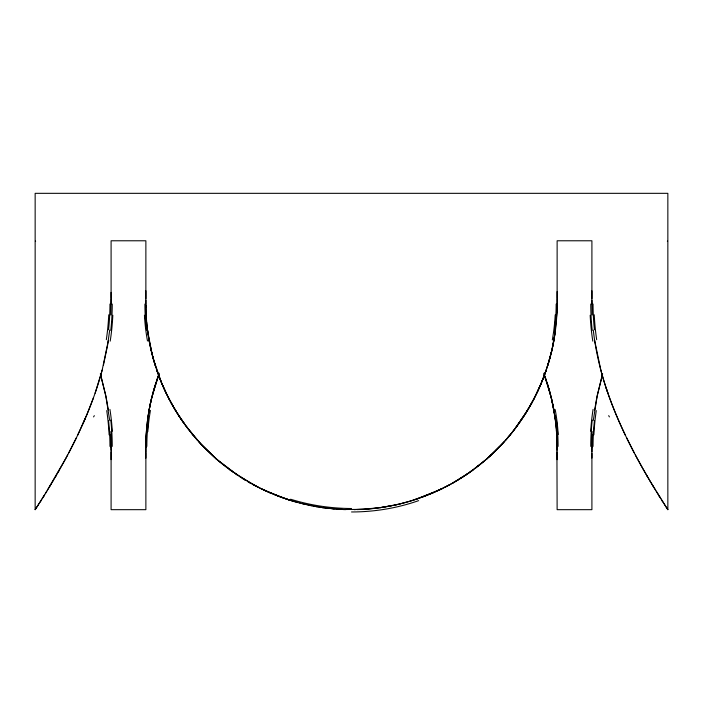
<?xml version="1.0" encoding="UTF-8"?>
<svg xmlns="http://www.w3.org/2000/svg" width="703" height="703" viewBox="0 0 703 703"><rect width="100%" height="100%" fill="white"/><g stroke="black" fill="none" stroke-linecap="round" stroke-linejoin="round"><path stroke-width="1.05" d="M111.092 459.639L111.1 451.818M111.1 298.634L110.846 315.032M145.873 451.871C145.565 433.61 147.366 415.288 151.76 397.546M145.873 298.634L145.873 290.761M557.128 459.692L557.128 451.871M557.128 298.582C557.444 316.842 555.625 335.164 551.24 352.906M591.9 451.818L591.908 447.126M591.9 298.634L591.908 290.814M145.881 445.605C145.952 421.387 150.38 397.186 158.852 374.497M557.119 304.882L556.978 311.877M557.119 305.664L557.092 307.229M557.004 311.13L556.943 312.659M556.943 312.694L554.649 335.858M109.694 330.05L107.568 345.375L103.438 365.2M593.306 420.403L597.33 395.06L602.647 373.776M147.525 420.403L149.871 406.088M555.475 330.05L551.829 350.41L547.057 367.616M108.359 340.445L102.093 370.446M554.403 337.387L552.69 346.526M594.641 410.007L596.777 397.766L602.497 374.251M553.885 340.445C546.284 383.056 524.798 423.048 493.418 452.855M149.115 410.007L151.707 397.775L158.289 376.193M150.073 405.077L151.171 400.042M552.031 349.549L548.946 361.465L544.148 375.956M151.409 399.049L155.943 382.836M152.384 395.06L153.456 391.114M550.616 355.393L547.822 365.2M102.207 370.024L95.09 393.232M102.093 370.446C91.548 409.779 73.367 446.59 52.69 481.511M153.72 390.13L159.309 373.302M157.077 379.479L158.421 375.657M93.508 397.67L86.829 414.761L77.515 435.473M543.059 378.794L537.039 392.696M541.846 381.834L546.257 370.024L540.879 384.154L533.436 399.866M540.879 384.154C532.259 404.541 520.325 423.514 505.677 440.113M82.972 423.689L85.098 418.821M76.425 437.741L68.78 452.837M534.35 398.109L525.405 413.759L513.418 430.807M67.708 454.859L65.555 458.874M65.564 458.857L45.37 493.585M529.869 406.352L532.276 402.046M58.349 471.81L59.342 470.079M55.458 476.81L56.407 475.175M52.699 481.493L50.924 484.464M528.63 408.478L515.246 428.426M50.062 485.896L50.932 484.455M50.071 485.887L47.602 489.956M46.82 491.221L43.235 497.012M44.676 494.701L40.229 501.775M43.34 496.845L43.999 495.791M42.092 498.831L42.707 497.847M38.076 505.149L41.512 499.754M40.405 501.494L40.95 500.641M39.886 502.311L38.92 503.823M38.577 504.359L37.022 506.784M37.865 505.466L35.835 508.612M36.723 507.25L35.159 509.657L35.791 508.691M667.375 241.498L667.639 241.094M513.471 430.728C499.991 447.969 483.734 463.022 465.535 475.175M507.733 437.749L509.657 435.465M504.051 441.932L486.617 459.05M499.736 446.563L495.553 450.79M493.462 452.82L489.042 456.906M491.292 454.859L486.801 458.892M486.836 458.857L475.219 468.303M484.754 460.658L469.156 472.688L452.31 483.269M477.548 466.511L479.903 464.657M473.172 469.815C442.108 492.689 404.489 506.485 366.008 509.174M470.342 471.862L472.768 470.114M467.89 473.576L460.535 478.409M462.917 476.88L457.996 479.964M455.272 481.573L457.838 480.044M452.67 483.066L455.421 481.493M450.052 484.516L452.82 482.987M447.407 485.94L450.184 484.455M450.122 484.481L436.642 491.221L422.538 497.012M444.744 487.32L447.521 485.887M439.401 489.938L442.082 488.647M442.055 488.664L417.723 498.717M433.883 492.46L411.817 500.641M414.665 499.754L417.477 498.822M411.563 500.712L405.868 502.355M403.004 503.12L406.07 502.311M400.13 503.84L403.153 503.084M400.218 503.823L394.418 505.149M397.239 504.526L380.27 507.671M391.474 505.756L377.124 508.084L363.135 509.359M377.52 508.023L354.119 509.657M362.871 509.367L343.653 509.526L325.48 508.023M357.186 509.596L360.024 509.499M342.967 509.499L345.656 509.596M342.756 509.499L337.273 509.192M339.874 509.359L322.993 507.698L302.536 503.761M334.136 508.954L322.905 507.68M322.747 507.671L314.382 506.301M317.079 506.784L308.617 505.158M311.42 505.738L299.865 503.084M296.947 502.311L299.961 503.111M297.536 502.469L282.861 497.882M294.065 501.503L297.097 502.346M291.2 500.65L294.249 501.547M291.402 500.703L274.601 494.763M290.146 500.308L268.669 492.249M285.752 498.884L288.573 499.815M282.747 497.856L259.539 487.97L237.561 475.228M280.462 497.012L266.358 491.221L252.878 484.481L258.229 487.302M271.727 493.585L266.358 491.221M266.314 491.204L260.918 488.647M255.558 485.922L250.206 483.005M250.69 483.269L229.828 469.815M247.605 481.511L250.303 483.049M245.136 480.035L240.066 476.871M242.491 478.418L245.031 479.982M237.948 475.474L218.246 460.658M237.491 475.193L216.181 458.874M232.64 471.845L227.807 468.321M227.851 468.339C206.322 452.152 188.035 431.686 174.37 408.478M218.448 460.825L201.199 444.393L185.979 426.053M216.383 459.05L198.949 441.932M197.323 440.113L186.559 426.844M191.444 433.145L193.334 435.456M177.587 413.759L187.763 428.435M185.117 424.876C172.982 408.144 163.368 389.594 156.743 370.024L157.569 372.414M184.265 423.689C173.527 408.636 164.801 392.151 158.421 374.796M35.15 509.675L35.15 193.325L667.85 193.325L667.85 509.675L667.209 508.691M35.361 241.094L35.625 241.498M667.85 509.675L667.015 508.392M667.165 508.612L664.423 504.359M666.312 507.302L666.778 508.023M665.978 506.784L650.301 481.493M664.08 503.823L661.488 499.754M662.05 500.641L662.595 501.494M660.908 498.831L657.621 493.576M659.001 495.791L659.66 496.845M657.63 493.585L656.163 491.195M655.398 489.956L652.929 485.887M652.068 484.455L652.938 485.896M176.014 411.211C160.882 386.474 151.092 358.495 147.481 329.716M652.085 484.481L643.658 470.079M650.31 481.511L646.593 475.175M647.56 476.836C621.241 431.607 599 382.581 593.306 330.05M643.667 470.087L637.436 458.857M170.724 402.046L173.131 406.352M637.445 458.874L635.292 454.859M634.22 452.837L626.575 437.741M168.421 397.67L169.564 399.866M625.485 435.473C615.459 414.55 606.891 392.88 600.907 370.446M166.216 393.232L162.121 384.154M161.172 381.87L153.263 358.688L149.115 340.445M543.691 373.302L547.822 385.253L551.591 399.049M544.14 374.479C550.607 391.817 554.729 410.016 556.345 428.452M544.579 375.657L545.923 379.479M544.711 376.184L551.293 397.766L553.885 410.007M605.951 387.432L607.805 392.915M547.057 382.836L549.28 390.13M111.092 304.048L111.092 240.778L145.873 240.778L145.873 304.048C145.864 325.594 149.282 347.133 155.943 367.616M155.178 365.2L152.384 355.393M100.353 373.776L105.67 395.06L109.694 420.403M549.544 391.114L550.616 395.06M100.503 374.26L106.223 397.775L108.359 410.007M600.907 370.446L594.641 340.445M551.24 397.546L555.133 417.837L556.864 435.939L557.128 509.675L591.908 509.675L591.908 446.405M151.76 352.906L147.525 330.05M551.829 400.042L552.927 405.077M553.129 406.088L555.475 420.403M147.296 328.178L146.655 322M556.468 429.999L557.119 445.605M146.532 320.454L146.057 312.659M592.154 315.032L591.9 300.199M146.022 311.877L146.057 312.694M145.996 311.095L146.031 311.912M145.978 310.348L145.881 304.847M145.908 307.193L145.881 305.629M557.128 446.387L557.128 450.307M145.873 304.109L145.873 300.146M591.9 453.382L591.908 458.075M557.128 291.596L557.128 297.852M145.873 452.653L145.873 458.128M111.092 292.378L111.1 297.852M111.092 447.126L111.1 450.254M591.908 304.048L591.908 240.778L557.128 240.778L557.128 304.048M145.873 446.405L145.873 509.675L111.092 509.675L111.092 446.405M110.793 420.113A157.947 102.884 90 0 1 112.243 446.405M108.57 420.693A157.947 100.599 89.9 0 1 109.958 446.405M590.757 446.405A157.947 102.884 -90 0 1 592.207 420.113M593.042 446.405A157.947 100.599 -89.9 0 1 594.43 420.693M146.839 446.405A157.947 119.844 90 0 1 148.456 420.605M556.416 420.201A157.947 121.768 -89.9 0 1 558.085 446.405M110.872 431.493A170.293 110.731 90 0 1 111.302 447.134M109.94 409.418A160.961 103.921 90 0 1 112.313 431.273M106.724 410.614A160.961 100.555 89.7 0 1 109.123 434.841M110.626 434.656A172.912 112.041 90 0 1 110.889 447.126M591.698 447.134A170.293 110.731 -90 0 1 592.128 431.493M590.687 431.273A160.961 103.921 -90 0 1 593.06 409.418M593.877 434.841A160.961 100.555 -89.7 0 1 596.276 410.614M592.111 447.126A172.912 112.041 -90 0 1 592.374 434.656M146.075 447.126A170.293 129.37 90 0 1 146.567 431.545M147.797 431.695A160.961 122.92 90 0 1 150.442 410.411M555.203 409.603A160.961 125.688 -89.6 0 1 558.182 434.498M556.969 434.621A172.912 131.698 -90 0 1 557.277 447.134M592.207 330.34A157.947 102.884 90 0 1 590.757 304.048M608.675 415.649A177.604 1.687 59.2 0 1 609.422 416.914M594.43 329.76A157.947 100.599 89.9 0 1 593.042 304.048M556.161 304.048A157.947 119.844 90 0 1 554.544 329.848M418.654 500.633A177.604 152.489 1.1 0 1 351.518 511.96M351.509 508.506A176.848 148.21 0 0 1 290.62 499.218M146.584 330.252A157.947 121.768 -89.9 0 1 144.915 304.048M592.796 341.131A160.512 104.044 90 0 1 590.177 315.252M596.671 339.69A160.512 99.984 89.6 0 1 594.246 314.795M112.823 315.252A160.512 104.044 -90 0 1 110.204 341.131M93.578 416.914A177.604 1.687 -59.2 0 1 94.325 415.649M108.754 314.795A160.512 99.984 -89.6 0 1 106.329 339.69M555.203 314.882A160.512 122.234 90 0 1 552.321 339.962M147.489 340.946A160.512 125.573 -89.5 0 1 144.44 315.19M112.243 304.048A157.947 102.884 -90 0 1 110.793 330.34M109.958 304.048A157.947 100.599 -89.9 0 1 108.57 329.76"/></g></svg>
